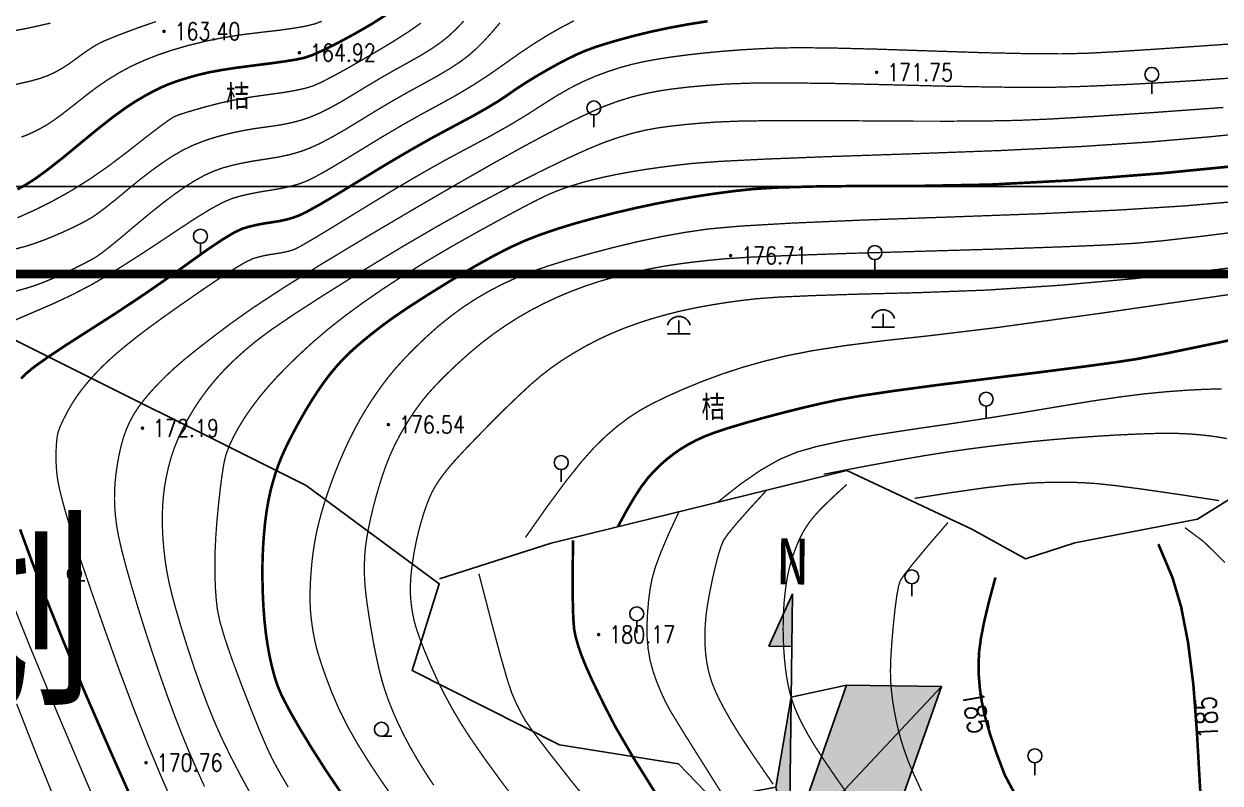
# Model space of a CAD drawing. Extents: x -809667 to 586099, y 3084146 to 3634412.
# Drawn here: x 382044.3 to 382112.6, y 3085834.5 to 3085877.9 of the extents above; entities that cross this region are included whole.
import ezdxf
from ezdxf.enums import TextEntityAlignment as Align

# ---------------------------------------------------------------- set-up
doc = ezdxf.new("R2010")
doc.units = 0
doc.header["$LTSCALE"] = 0.5
doc.layers.get('0').update_dxf_attribs({"linetype": 'CONTINUOUS'})
for name, color, linetype in [('dxt', 252, 'CONTINUOUS'), ('GCD', 252, 'CONTINUOUS'), ('PUB_TITLE', 4, 'CONTINUOUS'), ('TX-图框', 7, 'CONTINUOUS'), ('wz', 6, 'CONTINUOUS')]:
    doc.layers.add(name, color=color, linetype=linetype)
doc.styles.add('DIMST', font='', dxfattribs={"width": 0.8})
doc.styles.add('HZ', font='', dxfattribs={"width": 0.8})
doc.styles.add('ROAD', font='simhei.ttf')
doc.styles.get("Standard").update_dxf_attribs({"font": 'rs.shx', "bigfont": 'hztxt.shx'})
doc.styles.get('DIMST').set_extended_font_data('SimSun')
doc.styles.get('HZ').set_extended_font_data('NSimSun')
doc.linetypes.add('10421', pattern='A,2,[150,AAA.SHX,S=1,R=0,X=0,Y=1],1e-11', length=2)
doc.linetypes.add('1161', pattern='A,0,[149,AAA.SHX,S=0.15,R=0,X=0,Y=0],-1.6', length=1.6)

# ---------------------------------------------------------------- blocks, each defined once
blk = doc.blocks.new('gc110')
for p, q in [((0, 0), (0, 1.51)), ((-1.3, 0), (1.3, 0))]:
    blk.add_line(p, q)
blk.add_arc((0, 0.65), 1.34, 14.8628, 165.1372)
blk = doc.blocks.new('gc208')
blk.add_line((0, -0.8), (1.2, -0.8))
blk.add_circle((0, 0), 0.8)
blk = doc.blocks.new('gc125')
at = {"color": 0}
blk.add_line((0, 0.8), (0, 2.2), dxfattribs=at)
blk.add_circle((0, 0), 0.8, dxfattribs=at)
blk = doc.blocks.new('GC200')
at = {"color": 0, "linetype": 'Continuous', "const_width": 0.2, "flags": 128}
blk.add_lwpolyline([(-0.1, 0, 1), (0.1, 0, 1)], format="xyb", close=True, dxfattribs=at)
blk = doc.blocks.new('my')
at = {"layer": 'TX-图框'}
blk.add_hatch(color=256, dxfattribs=at).paths.add_polyline_path([(-3269.4, 629.4), (-3269.4, 540.2), (-3308.6, 540.2)])
at = {"layer": 'TX-图框', "linetype": 'Continuous'}
h = blk.add_hatch(color=256, dxfattribs=at)
h.paths.add_polyline_path([(-3269.4, 195.6), (-3269.2, 195.6), (-3075.6, 292.4), (-3013.7, 475.3), (-3175.2, 475.3)])
h.paths.add_polyline_path([(-3269.2, 195.6), (-3269.1, 195.3), (-3083.7, 101.4), (-3021.8, 192.9), (-3023.3, 195.6)])
h.paths.add_polyline_path([(-3268.9, 195), (-3269.4, 195), (-3269.4, 30.1), (-3266.7, 26.1), (-3204.8, 69.2)])
h.paths.add_polyline_path([(-3270.2, 195), (-3270.3, 195), (-3382.4, 125.5), (-3317.9, 101.4)])
h.paths.add_polyline_path([(-3269.8, 195.6), (-3336.7, 235.9), (-3408.4, 195.6)])
h.paths.add_polyline_path([(-3269.4, 453.8), (-3293.6, 300.5), (-3269.4, 208.9)])
at = {"layer": 'TX-图框'}
for p, q in [((-3269.4, 629.4), (-3308.6, 540.2)), ((-3308.6, 540.2), (-3269.4, 540.2))]:
    blk.add_line(p, q, dxfattribs=at)
at = {"layer": 'TX-图框', "ltscale": 1.5}
for points in [[(-3269.4, 629.4), (-3269.4, -129.9)], [(-3409.4, 198.3), (-3336.7, 235.9), (-3347.5, 289.7), (-3293.6, 300.5), (-3269.4, 453.8), (-3175.2, 475.3), (-3013.7, 475.3), (-3075.6, 292.4), (-3021.8, 192.9), (-3083.7, 101.4), (-3070.2, 4.6), (-3204.8, 69.2), (-3266.7, 26.1), (-3317.9, 101.4), (-3382.4, 125.5), (-3409.4, 198.3)], [(-3269.4, 195.5), (-3013.7, 475.3)], [(-3269.4, 195.5), (-3175.2, 475.3)], [(-3267.1, 200.1), (-3293.6, 300.5)], [(-3269.4, 195.5), (-3075.6, 292.4)], [(-3269.4, 195.6), (-3336.7, 235.9)], [(-3476.6, 195.6), (-2933.2, 195.6)], [(-3269.4, 195.6), (-3382.4, 125.5)], [(-3269.4, 195.6), (-3317.9, 101.4)], [(-3269.4, 195.5), (-3083.7, 101.4)], [(-3269.4, 195.5), (-3070.2, 4.6)], [(-3269.2, 195.6), (-3204.8, 69.2)]]:
    blk.add_lwpolyline(points, dxfattribs=at)
for points in [[(-3268.9, 195), (-3336.7, 235.9), (-3408.4, 195.6)], [(-3317.9, 101.4), (-3382.4, 125.5), (-3270.2, 195.1)]]:
    blk.add_lwpolyline(points, close=True, dxfattribs=at)
at = {"layer": 'TX-图框', "style": 'ROAD'}
blk.add_text('N', height=78.1, dxfattribs=at).set_placement((-3296.1, 645.6))

msp = doc.modelspace()

# ---------------------------------------------------------------- linework, layer by layer
at = {"layer": 'dxt', "color": 252, "linetype": 'Continuous', "flags": 128}
for points, const_width, elevation in [([(382064.96, 3085878.353), (382064.131, 3085877.827), (382063.144, 3085877.26), (382062.166, 3085876.734), (382061.365, 3085876.333), (382060.738, 3085876.058), (382060.288, 3085875.909), (382059.838, 3085875.817), (382059.213, 3085875.715), (382058.413, 3085875.602), (382057.438, 3085875.479), (382056.443, 3085875.35), (382055.585, 3085875.218), (382054.863, 3085875.084), (382054.277, 3085874.948), (382053.78, 3085874.81), (382053.322, 3085874.671), (382052.903, 3085874.531), (382052.525, 3085874.391), (382052.143, 3085874.227), (382051.715, 3085874.016), (382051.241, 3085873.76), (382050.72, 3085873.457), (382050.109, 3085873.059), (382049.364, 3085872.515), (382048.486, 3085871.827), (382047.474, 3085870.993), (382046.472, 3085870.166), (382045.621, 3085869.499), (382044.922, 3085868.991), (382044.376, 3085868.643), (382043.929, 3085868.399)], 0.15, 165), ([(382069.42, 3085878.007), (382068.986, 3085877.553), (382068.586, 3085877.176), (382068.156, 3085876.828), (382067.631, 3085876.461), (382067.01, 3085876.075), (382066.294, 3085875.67), (382065.527, 3085875.246), (382064.754, 3085874.804), (382063.975, 3085874.344), (382063.191, 3085873.866), (382062.44, 3085873.415), (382061.761, 3085873.04), (382061.154, 3085872.74), (382060.619, 3085872.514), (382060.091, 3085872.338), (382059.507, 3085872.188), (382058.865, 3085872.064), (382058.166, 3085871.965), (382057.443, 3085871.866), (382056.729, 3085871.739), (382056.023, 3085871.586), (382055.327, 3085871.405), (382054.652, 3085871.192), (382054.008, 3085870.939), (382053.396, 3085870.647), (382052.816, 3085870.315), (382052.231, 3085869.931), (382051.603, 3085869.481), (382050.934, 3085868.965), (382050.223, 3085868.383), (382049.547, 3085867.823), (382048.982, 3085867.372), (382048.528, 3085867.03), (382048.186, 3085866.798), (382047.863, 3085866.61), (382047.468, 3085866.401), (382046.999, 3085866.173), (382046.457, 3085865.924), (382045.892, 3085865.68), (382045.352, 3085865.466), (382044.838, 3085865.283), (382044.35, 3085865.13), (382043.792, 3085864.984)], 0.075, 167), ([(382066.984, 3085877.903), (382066.269, 3085877.404), (382065.319, 3085876.8), (382064.134, 3085876.092), (382062.948, 3085875.41), (382061.999, 3085874.885), (382061.286, 3085874.518), (382060.809, 3085874.307), (382060.378, 3085874.177), (382059.802, 3085874.05), (382059.082, 3085873.928), (382058.216, 3085873.809), (382057.299, 3085873.68), (382056.421, 3085873.526), (382055.585, 3085873.349), (382054.788, 3085873.147), (382054.087, 3085872.949), (382053.536, 3085872.785), (382053.136, 3085872.653), (382052.886, 3085872.553), (382052.591, 3085872.368), (382052.054, 3085871.978), (382051.276, 3085871.383), (382050.257, 3085870.583), (382049.126, 3085869.724), (382048.014, 3085868.954), (382046.921, 3085868.273), (382045.846, 3085867.68), (382044.834, 3085867.178), (382043.926, 3085866.773)], 0.075, 166)]:
    msp.add_lwpolyline(points, dxfattribs=dict(at, const_width=const_width, elevation=elevation))
at = {"layer": 'dxt', "color": 252, "linetype": 'Continuous'}
for points, const_width in [([(382045.811, 3085877.899), (382044.493, 3085877.605), (382042.908, 3085877.307), (382041.201, 3085876.938), (382039.516, 3085876.43), (382037.853, 3085875.785), (382036.212, 3085875.001), (382034.652, 3085874.173), (382033.228, 3085873.393), (382031.943, 3085872.662), (382030.794, 3085871.981), (382029.756, 3085871.336), (382028.799, 3085870.718), (382027.924, 3085870.125), (382027.131, 3085869.559), (382026.455, 3085869.055), (382025.932, 3085868.653), (382025.562, 3085868.351), (382025.345, 3085868.151), (382025.19, 3085867.96), (382025.005, 3085867.687), (382024.792, 3085867.333), (382024.55, 3085866.897)], 0.075), ([(382071.496, 3085877.914), (382071.016, 3085877.349), (382070.559, 3085876.851), (382070.123, 3085876.419), (382069.709, 3085876.053), (382069.246, 3085875.702), (382068.662, 3085875.317), (382067.957, 3085874.896), (382067.131, 3085874.44), (382066.241, 3085873.954), (382065.345, 3085873.444), (382064.442, 3085872.91), (382063.532, 3085872.351), (382062.669, 3085871.825), (382061.906, 3085871.386), (382061.242, 3085871.036), (382060.678, 3085870.774), (382060.134, 3085870.57), (382059.529, 3085870.394), (382058.864, 3085870.247), (382058.138, 3085870.129), (382057.415, 3085870.018), (382056.758, 3085869.896), (382056.166, 3085869.763), (382055.64, 3085869.618), (382055.136, 3085869.437), (382054.612, 3085869.198), (382054.067, 3085868.899), (382053.502, 3085868.542), (382052.891, 3085868.112), (382052.207, 3085867.596), (382051.452, 3085866.993), (382050.626, 3085866.303), (382049.843, 3085865.644), (382049.222, 3085865.134), (382048.76, 3085864.772), (382048.459, 3085864.558), (382048.195, 3085864.402), (382047.842, 3085864.212), (382047.401, 3085863.987), (382046.873, 3085863.729), (382046.32, 3085863.47), (382045.806, 3085863.244), (382045.331, 3085863.051), (382044.896, 3085862.891), (382044.373, 3085862.727), (382043.638, 3085862.524)], 0.075), ([(382075.721, 3085878.033), (382075.012, 3085877.66), (382074.26, 3085877.233), (382073.468, 3085876.743), (382072.637, 3085876.189), (382071.767, 3085875.572), (382070.861, 3085874.938), (382069.927, 3085874.333), (382068.962, 3085873.757), (382067.968, 3085873.209), (382066.937, 3085872.651), (382065.861, 3085872.042), (382064.74, 3085871.381), (382063.574, 3085870.669), (382062.487, 3085870.003), (382061.601, 3085869.48), (382060.919, 3085869.101), (382060.438, 3085868.866), (382060.024, 3085868.71), (382059.542, 3085868.572), (382058.991, 3085868.45), (382058.372, 3085868.345), (382057.747, 3085868.244), (382057.179, 3085868.133), (382056.667, 3085868.013), (382056.213, 3085867.883), (382055.697, 3085867.668), (382054.998, 3085867.292), (382054.118, 3085866.755), (382053.056, 3085866.058), (382051.939, 3085865.311), (382050.894, 3085864.627), (382049.92, 3085864.006), (382049.019, 3085863.446), (382048.112, 3085862.922), (382047.123, 3085862.406), (382046.051, 3085861.898), (382044.897, 3085861.398), (382043.792, 3085860.926)], 0.075), ([(382051.833, 3085877.986), (382050.911, 3085877.667), (382050.057, 3085877.352), (382049.372, 3085877.086), (382048.857, 3085876.868), (382048.511, 3085876.699), (382048.235, 3085876.535), (382047.929, 3085876.336), (382047.593, 3085876.099), (382047.227, 3085875.827), (382046.845, 3085875.551), (382046.461, 3085875.307), (382046.074, 3085875.092), (382045.685, 3085874.909), (382045.215, 3085874.739), (382044.585, 3085874.565), (382043.795, 3085874.388)], 0.075), ([(382083.361, 3085878.008), (382082.226, 3085877.827), (382081.144, 3085877.627), (382080.113, 3085877.407), (382079.134, 3085877.168), (382078.245, 3085876.927), (382077.482, 3085876.703), (382076.847, 3085876.495), (382076.338, 3085876.305), (382075.867, 3085876.098), (382075.345, 3085875.845), (382074.771, 3085875.544), (382074.146, 3085875.195), (382073.52, 3085874.829), (382072.947, 3085874.476), (382072.425, 3085874.135), (382071.955, 3085873.807), (382071.426, 3085873.451), (382070.724, 3085873.028), (382069.851, 3085872.537), (382068.806, 3085871.979), (382067.633, 3085871.348), (382066.375, 3085870.637), (382065.032, 3085869.847), (382063.605, 3085868.978), (382062.277, 3085868.166), (382061.234, 3085867.548), (382060.473, 3085867.124), (382059.997, 3085866.894), (382059.647, 3085866.77), (382059.267, 3085866.664), (382058.856, 3085866.576), (382058.415, 3085866.506), (382057.972, 3085866.439), (382057.554, 3085866.358), (382057.162, 3085866.263), (382056.795, 3085866.156), (382056.331, 3085865.943), (382055.646, 3085865.532), (382054.741, 3085864.924), (382053.614, 3085864.117), (382052.341, 3085863.205), (382050.994, 3085862.277), (382049.575, 3085861.335), (382048.083, 3085860.378), (382046.707, 3085859.498), (382045.639, 3085858.787), (382044.877, 3085858.245), (382044.423, 3085857.871), (382044.135, 3085857.577)], 0.15), ([(382061.315, 3085878.001), (382060.87, 3085877.842), (382060.376, 3085877.724), (382059.705, 3085877.607), (382058.857, 3085877.489), (382057.831, 3085877.372), (382056.737, 3085877.238), (382055.686, 3085877.069), (382054.677, 3085876.867), (382053.71, 3085876.63), (382052.796, 3085876.366), (382051.945, 3085876.079), (382051.159, 3085875.769), (382050.436, 3085875.438), (382049.743, 3085875.067), (382049.047, 3085874.639), (382048.346, 3085874.154), (382047.642, 3085873.611), (382046.988, 3085873.089), (382046.438, 3085872.666), (382045.993, 3085872.341), (382045.652, 3085872.114), (382045.361, 3085871.943), (382045.065, 3085871.784), (382044.766, 3085871.638), (382044.463, 3085871.504), (382044.155, 3085871.383)], 0.075), ([(382116.73, 3085876.96), (382112.516, 3085876.657), (382109.163, 3085876.425), (382106.669, 3085876.265), (382105.035, 3085876.176), (382103.572, 3085876.144), (382101.591, 3085876.156), (382099.092, 3085876.211), (382096.074, 3085876.31), (382093.075, 3085876.411), (382090.631, 3085876.473), (382088.741, 3085876.496), (382087.406, 3085876.48), (382086.351, 3085876.436), (382085.303, 3085876.374), (382084.261, 3085876.294), (382083.225, 3085876.197), (382082.234, 3085876.086), (382081.328, 3085875.968), (382080.506, 3085875.841), (382079.767, 3085875.707), (382079.069, 3085875.551), (382078.367, 3085875.359), (382077.661, 3085875.13), (382076.95, 3085874.865), (382076.221, 3085874.548), (382075.459, 3085874.16), (382074.665, 3085873.702), (382073.837, 3085873.175), (382072.942, 3085872.601), (382071.945, 3085872.006), (382070.845, 3085871.388), (382069.643, 3085870.749), (382068.329, 3085870.045), (382066.893, 3085869.234), (382065.334, 3085868.316), (382063.654, 3085867.291), (382062.105, 3085866.338), (382060.944, 3085865.634), (382060.168, 3085865.181), (382059.78, 3085864.977), (382059.564, 3085864.902), (382059.306, 3085864.833), (382059.006, 3085864.772), (382058.665, 3085864.718), (382058.313, 3085864.662), (382057.983, 3085864.597), (382057.674, 3085864.522), (382057.385, 3085864.437), (382056.988, 3085864.253), (382056.352, 3085863.879), (382055.477, 3085863.315), (382054.363, 3085862.561), (382053.207, 3085861.759), (382052.21, 3085861.051), (382051.369, 3085860.437), (382050.686, 3085859.916), (382050.115, 3085859.459), (382049.61, 3085859.035), (382049.171, 3085858.646), (382048.798, 3085858.29), (382048.47, 3085857.954), (382048.164, 3085857.624), (382047.881, 3085857.298), (382047.621, 3085856.978), (382047.378, 3085856.652), (382047.147, 3085856.31), (382046.929, 3085855.953), (382046.723, 3085855.579), (382046.543, 3085855.223), (382046.401, 3085854.918), (382046.299, 3085854.665), (382046.235, 3085854.462), (382046.195, 3085854.256), (382046.163, 3085853.991), (382046.141, 3085853.668), (382046.128, 3085853.286), (382046.129, 3085852.881), (382046.147, 3085852.486), (382046.182, 3085852.103), (382046.235, 3085851.732), (382046.319, 3085851.31), (382046.448, 3085850.777), (382046.621, 3085850.133), (382046.839, 3085849.377), (382047.153, 3085848.374), (382047.613, 3085846.987), (382048.22, 3085845.216), (382048.973, 3085843.061), (382049.786, 3085840.797), (382050.572, 3085838.699), (382051.332, 3085836.768), (382052.064, 3085835.002), (382052.753, 3085833.415)], 0.075), ([(382113.237, 3085874.757), (382111.288, 3085874.62), (382109.395, 3085874.503), (382107.609, 3085874.406), (382105.983, 3085874.329), (382104.515, 3085874.272), (382103.208, 3085874.236), (382101.699, 3085874.225), (382099.628, 3085874.245), (382096.994, 3085874.295), (382093.799, 3085874.376), (382090.606, 3085874.45), (382087.983, 3085874.482), (382085.927, 3085874.472), (382084.441, 3085874.42), (382083.292, 3085874.338), (382082.251, 3085874.243), (382081.317, 3085874.132), (382080.49, 3085874.007), (382079.721, 3085873.853), (382078.959, 3085873.659), (382078.206, 3085873.424), (382077.46, 3085873.148), (382076.611, 3085872.779), (382075.549, 3085872.267), (382074.273, 3085871.611), (382072.784, 3085870.811), (382071.035, 3085869.839), (382068.979, 3085868.666), (382066.617, 3085867.293), (382063.948, 3085865.718), (382061.337, 3085864.147), (382059.148, 3085862.782), (382057.382, 3085861.624), (382056.038, 3085860.672), (382054.992, 3085859.88), (382054.119, 3085859.2), (382053.42, 3085858.632), (382052.895, 3085858.177), (382052.47, 3085857.78), (382052.072, 3085857.387), (382051.702, 3085856.998), (382051.36, 3085856.613), (382051.049, 3085856.23), (382050.772, 3085855.846), (382050.531, 3085855.462), (382050.324, 3085855.077), (382050.145, 3085854.67), (382049.985, 3085854.22), (382049.846, 3085853.726), (382049.726, 3085853.189), (382049.628, 3085852.642), (382049.553, 3085852.115), (382049.502, 3085851.611), (382049.474, 3085851.128), (382049.47, 3085850.649), (382049.49, 3085850.157), (382049.533, 3085849.651), (382049.599, 3085849.131), (382049.711, 3085848.523), (382049.889, 3085847.749), (382050.135, 3085846.811), (382050.447, 3085845.708), (382050.806, 3085844.508), (382051.191, 3085843.276), (382051.602, 3085842.014), (382052.038, 3085840.721), (382052.484, 3085839.453), (382052.922, 3085838.268), (382053.353, 3085837.165), (382053.775, 3085836.144), (382054.194, 3085835.185), (382054.611, 3085834.266)], 0.075), ([(382044.077, 3085848.96), (382044.742, 3085847.146), (382045.572, 3085844.98), (382046.582, 3085842.485), (382047.77, 3085839.661), (382049.138, 3085836.508), (382050.488, 3085833.459)], 0.15), ([(382043.133, 3085846.021), (382044.607, 3085842.337), (382046.208, 3085838.459), (382047.936, 3085834.386), (382049.548, 3085830.655), (382050.8, 3085827.8), (382051.693, 3085825.823), (382052.226, 3085824.723), (382052.574, 3085824.094), (382052.912, 3085823.531), (382053.238, 3085823.034), (382053.553, 3085822.602), (382053.877, 3085822.21), (382054.227, 3085821.832), (382054.603, 3085821.466), (382055.007, 3085821.114), (382055.711, 3085820.62), (382056.992, 3085819.83), (382058.847, 3085818.744), (382061.279, 3085817.362)], 0.075), ([(382043.879, 3085838.989), (382044.912, 3085836.339), (382045.993, 3085833.671), (382047.121, 3085830.985), (382048.18, 3085828.519), (382049.055, 3085826.513), (382049.745, 3085824.967), (382050.25, 3085823.88), (382050.642, 3085823.086), (382050.991, 3085822.416), (382051.297, 3085821.87), (382051.56, 3085821.448), (382051.816, 3085821.095), (382052.101, 3085820.755), (382052.414, 3085820.427), (382052.755, 3085820.111), (382053.373, 3085819.668), (382054.514, 3085818.956), (382056.178, 3085817.977), (382058.365, 3085816.728)], 0.075)]:
    msp.add_lwpolyline(points, dxfattribs=dict(at, const_width=const_width))
at = {"layer": 'dxt', "color": 252, "linetype": 'Continuous', "flags": 128}
for points, const_width in [([(382112.836, 3085873.078), (382108.792, 3085872.786), (382105.487, 3085872.565), (382102.921, 3085872.417), (382101.095, 3085872.34), (382099.435, 3085872.309), (382097.37, 3085872.294), (382094.899, 3085872.296), (382092.022, 3085872.315), (382089.203, 3085872.331), (382086.906, 3085872.325), (382085.131, 3085872.296), (382083.878, 3085872.245), (382082.922, 3085872.178), (382082.038, 3085872.098), (382081.226, 3085872.007), (382080.486, 3085871.905), (382079.767, 3085871.772), (382079.019, 3085871.589), (382078.242, 3085871.356), (382077.436, 3085871.073), (382076.478, 3085870.68), (382075.247, 3085870.118), (382073.741, 3085869.386), (382071.962, 3085868.485), (382069.997, 3085867.444), (382067.937, 3085866.295), (382065.781, 3085865.036), (382063.529, 3085863.668), (382061.432, 3085862.355), (382059.739, 3085861.261), (382058.45, 3085860.385), (382057.566, 3085859.727), (382056.912, 3085859.182), (382056.316, 3085858.643), (382055.777, 3085858.111), (382055.295, 3085857.584), (382054.856, 3085857.052), (382054.445, 3085856.502), (382054.063, 3085855.935), (382053.71, 3085855.35), (382053.392, 3085854.762), (382053.119, 3085854.186), (382052.89, 3085853.62), (382052.704, 3085853.066), (382052.554, 3085852.516), (382052.431, 3085851.966), (382052.334, 3085851.415), (382052.265, 3085850.864), (382052.221, 3085850.297), (382052.202, 3085849.703), (382052.209, 3085849.08), (382052.24, 3085848.429), (382052.296, 3085847.769), (382052.375, 3085847.121), (382052.476, 3085846.484), (382052.601, 3085845.859), (382052.768, 3085845.168), (382052.996, 3085844.333), (382053.284, 3085843.355), (382053.634, 3085842.235), (382054.014, 3085841.079), (382054.392, 3085839.996), (382054.77, 3085838.987), (382055.146, 3085838.05), (382055.565, 3085837.101), (382056.071, 3085836.053), (382056.665, 3085834.905), (382057.346, 3085833.658)], 0.075), ([(382115.152, 3085871.719), (382112.1, 3085871.405), (382108.634, 3085871.105), (382104.646, 3085870.842), (382100.134, 3085870.618), (382095.1, 3085870.431), (382090.34, 3085870.271), (382086.648, 3085870.126), (382084.025, 3085869.994), (382082.47, 3085869.877), (382081.48, 3085869.763), (382080.551, 3085869.643), (382079.683, 3085869.516), (382078.875, 3085869.382), (382078.126, 3085869.242), (382077.433, 3085869.097), (382076.796, 3085868.947), (382076.216, 3085868.791), (382075.679, 3085868.629), (382075.175, 3085868.46), (382074.702, 3085868.284), (382074.261, 3085868.1), (382073.693, 3085867.828), (382072.836, 3085867.385), (382071.693, 3085866.772), (382070.262, 3085865.989), (382068.736, 3085865.13), (382067.31, 3085864.29), (382065.983, 3085863.469), (382064.755, 3085862.667), (382063.625, 3085861.885), (382062.591, 3085861.125), (382061.655, 3085860.386), (382060.816, 3085859.668), (382060.062, 3085858.977), (382059.379, 3085858.316), (382058.767, 3085857.686), (382058.228, 3085857.087), (382057.746, 3085856.507), (382057.31, 3085855.933), (382056.919, 3085855.366), (382056.574, 3085854.805), (382056.281, 3085854.27), (382056.048, 3085853.78), (382055.876, 3085853.336), (382055.765, 3085852.937), (382055.681, 3085852.49), (382055.594, 3085851.901), (382055.502, 3085851.172), (382055.406, 3085850.301), (382055.32, 3085849.386), (382055.258, 3085848.523), (382055.22, 3085847.713), (382055.205, 3085846.956), (382055.212, 3085846.246), (382055.238, 3085845.581), (382055.284, 3085844.959), (382055.349, 3085844.381), (382055.492, 3085843.694), (382055.771, 3085842.744), (382056.184, 3085841.532), (382056.734, 3085840.058), (382057.305, 3085838.593), (382057.783, 3085837.408), (382058.17, 3085836.505), (382058.464, 3085835.882), (382058.733, 3085835.377), (382059.044, 3085834.827), (382059.397, 3085834.231)], 0.075), ([(382115.277, 3085869.905), (382109.397, 3085869.324), (382104.134, 3085868.911), (382099.486, 3085868.668), (382095.455, 3085868.594), (382092.068, 3085868.59), (382089.355, 3085868.559), (382087.316, 3085868.5), (382085.95, 3085868.414), (382084.908, 3085868.302), (382083.839, 3085868.163), (382082.743, 3085867.998), (382081.62, 3085867.808), (382080.474, 3085867.59), (382079.31, 3085867.344), (382078.127, 3085867.068), (382076.926, 3085866.764), (382075.767, 3085866.443), (382074.713, 3085866.119), (382073.763, 3085865.792), (382072.917, 3085865.461), (382072.055, 3085865.068), (382071.056, 3085864.553), (382069.921, 3085863.916), (382068.649, 3085863.158), (382067.402, 3085862.385), (382066.342, 3085861.704), (382065.47, 3085861.115), (382064.784, 3085860.617), (382064.22, 3085860.178), (382063.714, 3085859.767), (382063.264, 3085859.382), (382062.87, 3085859.024), (382062.508, 3085858.664), (382062.152, 3085858.272), (382061.8, 3085857.848), (382061.455, 3085857.393), (382061.109, 3085856.9), (382060.761, 3085856.363), (382060.408, 3085855.784), (382060.051, 3085855.161), (382059.716, 3085854.543), (382059.426, 3085853.98), (382059.181, 3085853.471), (382058.982, 3085853.017), (382058.812, 3085852.579), (382058.655, 3085852.119), (382058.511, 3085851.638), (382058.38, 3085851.136), (382058.263, 3085850.594), (382058.162, 3085849.996), (382058.076, 3085849.342), (382058.007, 3085848.631), (382057.956, 3085847.876), (382057.928, 3085847.091), (382057.922, 3085846.275), (382057.939, 3085845.429), (382057.977, 3085844.592), (382058.036, 3085843.801), (382058.115, 3085843.058), (382058.216, 3085842.362), (382058.334, 3085841.713), (382058.467, 3085841.109), (382058.616, 3085840.552), (382058.78, 3085840.041), (382059.03, 3085839.453), (382059.437, 3085838.664), (382060.001, 3085837.674), (382060.721, 3085836.483), (382061.554, 3085835.176), (382062.456, 3085833.84)], 0.15), ([(382113.523, 3085867.7), (382110.58, 3085867.448), (382106.874, 3085867.216), (382102.406, 3085867.005), (382097.176, 3085866.815), (382092.107, 3085866.637), (382088.122, 3085866.464), (382085.221, 3085866.296), (382083.405, 3085866.132), (382082.107, 3085865.944), (382080.761, 3085865.703), (382079.366, 3085865.408), (382077.923, 3085865.06), (382076.535, 3085864.694), (382075.306, 3085864.345), (382074.236, 3085864.013), (382073.324, 3085863.697), (382072.503, 3085863.371), (382071.702, 3085863.007), (382070.921, 3085862.605), (382070.162, 3085862.165), (382069.42, 3085861.682), (382068.692, 3085861.152), (382067.978, 3085860.574), (382067.278, 3085859.948), (382066.624, 3085859.321), (382066.051, 3085858.736), (382065.558, 3085858.195), (382065.145, 3085857.697), (382064.779, 3085857.215), (382064.428, 3085856.724), (382064.093, 3085856.223), (382063.772, 3085855.713), (382063.464, 3085855.187), (382063.167, 3085854.638), (382062.88, 3085854.066), (382062.605, 3085853.472), (382062.343, 3085852.864), (382062.095, 3085852.254), (382061.864, 3085851.641), (382061.647, 3085851.026), (382061.45, 3085850.42), (382061.278, 3085849.839), (382061.131, 3085849.283), (382061.009, 3085848.751), (382060.907, 3085848.216), (382060.82, 3085847.652), (382060.75, 3085847.059), (382060.696, 3085846.436), (382060.66, 3085845.824), (382060.644, 3085845.262), (382060.648, 3085844.75), (382060.671, 3085844.289), (382060.714, 3085843.848), (382060.774, 3085843.397), (382060.851, 3085842.936), (382060.946, 3085842.465), (382061.083, 3085841.932), (382061.285, 3085841.285), (382061.552, 3085840.524), (382061.884, 3085839.649), (382062.292, 3085838.697), (382062.789, 3085837.704), (382063.374, 3085836.67), (382064.048, 3085835.595), (382064.771, 3085834.51), (382065.507, 3085833.448)], 0.075), ([(382113.903, 3085866.004), (382111.364, 3085865.686), (382109.339, 3085865.456), (382107.826, 3085865.316), (382106.133, 3085865.217), (382103.565, 3085865.108), (382100.122, 3085864.99), (382095.805, 3085864.863), (382091.525, 3085864.738), (382088.196, 3085864.624), (382085.818, 3085864.522), (382084.39, 3085864.431), (382083.466, 3085864.343), (382082.6, 3085864.247), (382081.792, 3085864.143), (382081.042, 3085864.031), (382080.308, 3085863.903), (382079.548, 3085863.748), (382078.764, 3085863.567), (382077.953, 3085863.359), (382077.136, 3085863.122), (382076.331, 3085862.854), (382075.536, 3085862.554), (382074.753, 3085862.223), (382073.987, 3085861.863), (382073.242, 3085861.475), (382072.519, 3085861.058), (382071.819, 3085860.614), (382071.128, 3085860.133), (382070.435, 3085859.603), (382069.741, 3085859.025), (382069.045, 3085858.399), (382068.394, 3085857.776), (382067.833, 3085857.205), (382067.363, 3085856.686), (382066.984, 3085856.219), (382066.656, 3085855.767), (382066.34, 3085855.295), (382066.036, 3085854.8), (382065.743, 3085854.284), (382065.468, 3085853.747), (382065.215, 3085853.19), (382064.984, 3085852.612), (382064.774, 3085852.013), (382064.584, 3085851.404), (382064.408, 3085850.795), (382064.248, 3085850.186), (382064.102, 3085849.576), (382063.978, 3085848.987), (382063.882, 3085848.443), (382063.813, 3085847.942), (382063.772, 3085847.485), (382063.753, 3085847.052), (382063.749, 3085846.622), (382063.759, 3085846.195), (382063.785, 3085845.771), (382063.832, 3085845.296), (382063.906, 3085844.714), (382064.008, 3085844.027), (382064.137, 3085843.233), (382064.282, 3085842.42), (382064.43, 3085841.674), (382064.582, 3085840.995), (382064.737, 3085840.383), (382064.913, 3085839.792), (382065.128, 3085839.178), (382065.381, 3085838.541), (382065.673, 3085837.879), (382066.004, 3085837.197), (382066.376, 3085836.498), (382066.79, 3085835.78), (382067.244, 3085835.044), (382067.71, 3085834.333)], 0.075), ([(382117.003, 3085864.39), (382112.501, 3085863.818), (382107.82, 3085863.3), (382103.406, 3085862.906), (382099.259, 3085862.636), (382095.38, 3085862.491), (382091.996, 3085862.407), (382089.335, 3085862.322), (382087.397, 3085862.235), (382086.183, 3085862.147), (382085.33, 3085862.049), (382084.477, 3085861.933), (382083.623, 3085861.797), (382082.769, 3085861.643), (382081.919, 3085861.465), (382081.077, 3085861.258), (382080.243, 3085861.022), (382079.416, 3085860.758), (382078.607, 3085860.464), (382077.825, 3085860.14), (382077.069, 3085859.787), (382076.34, 3085859.404), (382075.65, 3085859.004), (382075.011, 3085858.6), (382074.424, 3085858.192), (382073.889, 3085857.78), (382073.323, 3085857.298), (382072.648, 3085856.678), (382071.861, 3085855.921), (382070.964, 3085855.027), (382070.095, 3085854.14), (382069.391, 3085853.403), (382068.853, 3085852.817), (382068.481, 3085852.382), (382068.21, 3085852.03), (382067.973, 3085851.694), (382067.772, 3085851.373), (382067.607, 3085851.069), (382067.457, 3085850.742), (382067.306, 3085850.354), (382067.152, 3085849.905), (382066.997, 3085849.396), (382066.849, 3085848.851), (382066.719, 3085848.297), (382066.607, 3085847.733), (382066.513, 3085847.159), (382066.441, 3085846.606), (382066.395, 3085846.104), (382066.375, 3085845.651), (382066.38, 3085845.248), (382066.408, 3085844.87), (382066.453, 3085844.491), (382066.515, 3085844.11), (382066.596, 3085843.727), (382066.721, 3085843.283), (382066.916, 3085842.719), (382067.182, 3085842.034), (382067.519, 3085841.229), (382067.907, 3085840.372), (382068.323, 3085839.531), (382068.77, 3085838.707), (382069.246, 3085837.9), (382069.826, 3085837.003), (382070.586, 3085835.907), (382071.525, 3085834.614), (382072.644, 3085833.124)], 0.075), ([(382114.445, 3085862.57), (382105.971, 3085861.334), (382099.802, 3085860.483), (382095.939, 3085860.018), (382093.405, 3085859.743), (382091.22, 3085859.464), (382089.386, 3085859.179), (382087.902, 3085858.89), (382086.615, 3085858.577), (382085.369, 3085858.225), (382084.167, 3085857.832), (382083.006, 3085857.399), (382081.931, 3085856.956), (382080.982, 3085856.531), (382080.159, 3085856.126), (382079.463, 3085855.74), (382078.828, 3085855.327), (382078.19, 3085854.843), (382077.547, 3085854.288), (382076.901, 3085853.662), (382076.168, 3085852.843), (382075.266, 3085851.71), (382074.195, 3085850.263), (382072.956, 3085848.501)], 0.075), ([(382117.266, 3085860.641), (382112.67, 3085859.661), (382109.533, 3085859.011), (382107.856, 3085858.691), (382106.614, 3085858.504), (382104.785, 3085858.255), (382102.368, 3085857.945), (382099.364, 3085857.571), (382096.358, 3085857.193), (382093.935, 3085856.866), (382092.095, 3085856.591), (382090.838, 3085856.368), (382089.846, 3085856.155), (382088.799, 3085855.911), (382087.699, 3085855.636), (382086.544, 3085855.331), (382085.45, 3085855.024), (382084.53, 3085854.748), (382083.784, 3085854.5), (382083.213, 3085854.283), (382082.739, 3085854.068), (382082.283, 3085853.828), (382081.846, 3085853.565), (382081.428, 3085853.277), (382081.029, 3085852.966), (382080.648, 3085852.63), (382080.286, 3085852.27), (382079.943, 3085851.886), (382079.586, 3085851.416), (382079.183, 3085850.798), (382078.734, 3085850.033), (382078.239, 3085849.121)], 0.15), ([(382083.942, 3085850.516), (382085.222, 3085851.533), (382086.403, 3085852.348), (382087.484, 3085852.963), (382088.467, 3085853.376), (382089.577, 3085853.692), (382091.04, 3085854.013), (382092.858, 3085854.34), (382095.029, 3085854.673), (382097.319, 3085855.007), (382099.493, 3085855.338), (382101.551, 3085855.667), (382103.493, 3085855.993), (382105.288, 3085856.288), (382106.905, 3085856.527), (382108.344, 3085856.708), (382109.606, 3085856.831), (382110.735, 3085856.912), (382111.779, 3085856.966), (382112.738, 3085856.993)], 0.075), ([(382090, 3085852.112), (382092.231, 3085852.542), (382094.167, 3085852.899), (382095.809, 3085853.183), (382097.157, 3085853.394), (382098.356, 3085853.563), (382099.551, 3085853.717), (382100.743, 3085853.856), (382101.932, 3085853.982), (382103.114, 3085854.093), (382104.286, 3085854.191), (382105.448, 3085854.274), (382106.6, 3085854.344), (382107.672, 3085854.398), (382108.593, 3085854.433), (382109.362, 3085854.451), (382109.98, 3085854.45), (382110.517, 3085854.434), (382111.043, 3085854.404), (382111.559, 3085854.361), (382112.064, 3085854.304), (382112.558, 3085854.234), (382113.041, 3085854.15)], 0.075), ([(382095.196, 3085850.732), (382097.367, 3085851.074), (382099.207, 3085851.335), (382100.713, 3085851.513), (382101.887, 3085851.61), (382102.875, 3085851.649), (382103.822, 3085851.657), (382104.729, 3085851.633), (382105.596, 3085851.576), (382106.668, 3085851.462), (382108.19, 3085851.261), (382110.164, 3085850.976), (382112.587, 3085850.605)], 0.075), ([(382086.765, 3085851.227), (382085.773, 3085850.148), (382085.027, 3085849.306), (382084.528, 3085848.699), (382084.274, 3085848.328), (382084.137, 3085848.003), (382083.987, 3085847.532), (382083.824, 3085846.916), (382083.648, 3085846.155), (382083.485, 3085845.366), (382083.361, 3085844.664), (382083.275, 3085844.051), (382083.229, 3085843.525), (382083.211, 3085843.054), (382083.21, 3085842.604), (382083.227, 3085842.175), (382083.261, 3085841.768), (382083.315, 3085841.374), (382083.39, 3085840.983), (382083.487, 3085840.598), (382083.606, 3085840.216), (382083.77, 3085839.796), (382084.004, 3085839.295), (382084.308, 3085838.711), (382084.681, 3085838.046), (382085.224, 3085837.169), (382086.034, 3085835.949), (382087.112, 3085834.386)], 0.075), ([(382091.308, 3085851.52), (382090.68, 3085850.943), (382090.16, 3085850.448), (382089.748, 3085850.034), (382089.445, 3085849.701), (382089.208, 3085849.403), (382088.995, 3085849.098), (382088.806, 3085848.783), (382088.642, 3085848.461), (382088.496, 3085848.131), (382088.362, 3085847.795), (382088.239, 3085847.454), (382088.128, 3085847.108), (382088.029, 3085846.738), (382087.94, 3085846.328), (382087.862, 3085845.877), (382087.795, 3085845.386), (382087.742, 3085844.866), (382087.705, 3085844.331), (382087.684, 3085843.781), (382087.68, 3085843.215), (382087.691, 3085842.648), (382087.717, 3085842.092), (382087.757, 3085841.548), (382087.812, 3085841.016), (382087.883, 3085840.505), (382087.972, 3085840.022), (382088.079, 3085839.569), (382088.204, 3085839.145), (382088.362, 3085838.716), (382088.568, 3085838.246), (382088.821, 3085837.737), (382089.121, 3085837.187), (382089.523, 3085836.523), (382090.081, 3085835.672), (382090.794, 3085834.631), (382091.663, 3085833.403)], 0.075), ([(382081.745, 3085850.009), (382081.15, 3085848.727), (382080.691, 3085847.649), (382080.367, 3085846.774), (382080.18, 3085846.103), (382080.072, 3085845.514), (382079.99, 3085844.884), (382079.933, 3085844.215), (382079.901, 3085843.505), (382079.907, 3085842.791), (382079.968, 3085842.11), (382080.081, 3085841.46), (382080.248, 3085840.843), (382080.455, 3085840.251), (382080.688, 3085839.678), (382080.947, 3085839.123), (382081.231, 3085838.587), (382082.041, 3085837.264), (382083.873, 3085834.35), (382086.729, 3085829.844), (382090.608, 3085823.747)], 0.075), ([(382097.102, 3085849.356), (382095.978, 3085848.049), (382095.148, 3085847.056), (382094.612, 3085846.378), (382094.37, 3085846.015), (382094.273, 3085845.701), (382094.175, 3085845.172), (382094.076, 3085844.427), (382093.974, 3085843.466), (382093.888, 3085842.468), (382093.834, 3085841.611), (382093.812, 3085840.895), (382093.822, 3085840.319), (382093.861, 3085839.8), (382093.925, 3085839.255), (382094.014, 3085838.683), (382094.128, 3085838.085), (382094.266, 3085837.477), (382094.43, 3085836.877), (382094.619, 3085836.284), (382094.832, 3085835.699), (382095.14, 3085834.972), (382095.611, 3085833.953)], 0.075), ([(382111.695, 3085848.273), (382110.643, 3085849.057)], 0.075), ([(382075.672, 3085848.339), (382075.653, 3085846.427), (382075.658, 3085844.94), (382075.687, 3085843.879), (382075.739, 3085843.244), (382075.829, 3085842.795), (382075.972, 3085842.291), (382076.167, 3085841.732), (382076.414, 3085841.12), (382076.724, 3085840.425), (382077.106, 3085839.622), (382077.56, 3085838.708), (382078.086, 3085837.686), (382079.088, 3085835.963), (382080.972, 3085832.948), (382083.736, 3085828.642), (382087.38, 3085823.044)], 0.15), ([(382112.922, 3085847.06), (382112.368, 3085847.622), (382111.695, 3085848.273)], 0.075), ([(382109.122, 3085848.114), (382109.93, 3085846.198)], 0.15), ([(382070.294, 3085846.428), (382070.982, 3085843.766), (382071.525, 3085841.739), (382071.924, 3085840.346), (382072.179, 3085839.587), (382072.365, 3085839.156), (382072.56, 3085838.746), (382072.763, 3085838.356), (382072.974, 3085837.988), (382073.406, 3085837.37), (382074.273, 3085836.234), (382075.574, 3085834.58), (382077.309, 3085832.407), (382079.222, 3085829.958), (382081.053, 3085827.476), (382082.805, 3085824.961), (382084.475, 3085822.412)], 0.075), ([(382100.344, 3085834.919), (382099.868, 3085836.179), (382099.49, 3085837.299), (382099.211, 3085838.278), (382099.03, 3085839.116), (382098.921, 3085839.871), (382098.861, 3085840.601), (382098.847, 3085841.305), (382098.882, 3085841.983), (382098.984, 3085842.747), (382099.172, 3085843.705), (382099.448, 3085844.858), (382099.811, 3085846.206)], 0.15), ([(382109.93, 3085846.198), (382110.423, 3085844.526), (382110.82, 3085842.484), (382111.123, 3085840.072), (382111.33, 3085837.288), (382111.486, 3085834.518), (382111.632, 3085832.145)], 0.15), ([(382102.694, 3085830.523), (382100.344, 3085834.919)], 0.15)]:
    msp.add_lwpolyline(points, dxfattribs=dict(at, const_width=const_width))
at = {"layer": 'dxt', "color": 252, "linetype": '1161', "flags": 128}
msp.add_lwpolyline([(382091.889, 3085824.972), (382081.696, 3085835.559), (382074.896, 3085836.638), (382066.474, 3085840.891), (382068.03, 3085845.852), (382060.431, 3085851.459), (382043.42, 3085859.967), (382025.248, 3085868.656)], dxfattribs=at)
at = {"layer": 'dxt', "color": 252, "linetype": '10421', "flags": 128}
msp.add_lwpolyline([(382068.051, 3085846.136), (382074.426, 3085848.173), (382091.314, 3085852.332), (382098.461, 3085848.98), (382101.528, 3085847.278), (382104.352, 3085848.198), (382111.35, 3085849.548), (382114.603, 3085851.571), (382122.4, 3085856.171), (382123.811, 3085858.256), (382131.18, 3085862.811)], dxfattribs=at)
at = {"layer": 'PUB_TITLE', "linetype": 'Continuous'}
msp.add_lwpolyline([(381727.482, 3085571.553), (382147.982, 3085571.553), (382147.982, 3085868.553), (381727.482, 3085868.553)], close=True, dxfattribs=at)
at = {"layer": 'PUB_TITLE', "linetype": 'Continuous', "const_width": 0.5}
msp.add_lwpolyline([(381739.982, 3085576.553), (382142.982, 3085576.553), (382142.982, 3085863.553), (381739.982, 3085863.553)], close=True, dxfattribs=at)

# ---------------------------------------------------------------- block references
at = {"layer": 'dxt', "color": 8, "linetype": 'Continuous', "xscale": 0.5, "yscale": 0.5, "rotation": 180}
for p in [(382108.746, 3085874.966, 0.713), (382076.864, 3085873.05, 0.714), (382054.38, 3085865.715, 0.715), (382092.923, 3085864.782, 0.713), (382099.284, 3085856.401, 0.713), (382075, 3085852.778, 0.714), (382095.036, 3085846.246, 0.713), (382079.311, 3085844.132, 0.714), (382102.067, 3085836.012, 0.713)]:
    msp.add_blockref('gc125', p, dxfattribs=at)
at = {"layer": 'dxt', "color": 252, "linetype": 'Continuous', "xscale": 0.5, "yscale": 0.5}
for name, p in [('gc110', (382093.395, 3085860.521, 178.964)), ('gc110', (382081.722, 3085860.138, 178.464)), ('gc208', (382047.178, 3085846.42, 0.715)), ('gc208', (382064.724, 3085837.529, 0.714))]:
    msp.add_blockref(name, p, dxfattribs=at)
at = {"layer": 'GCD', "color": 8, "linetype": 'Continuous'}
ref = msp.add_blockref('GC200', (382052.296, 3085877.43, 163.399), dxfattribs=dict(at, xscale=0.5, yscale=0.5, zscale=0.5))
ref.add_attrib('height', '163.40', dxfattribs={"linetype": 'Continuous', "height": 1, "width": 0.8}).set_placement((382052.896, 3085877.43, 163.399), align=Align.MIDDLE_LEFT)
ref = msp.add_blockref('GC200', (382060.035, 3085876.21, 164.917), dxfattribs=dict(at, xscale=0.5, yscale=0.5, zscale=0.5))
ref.add_attrib('height', '164.92', dxfattribs={"linetype": 'Continuous', "height": 1, "width": 0.8}).set_placement((382060.635, 3085876.21, 164.917), align=Align.MIDDLE_LEFT)
ref = msp.add_blockref('GC200', (382093.022, 3085875.091, 171.747), dxfattribs=dict(at, xscale=0.5, yscale=0.5, zscale=0.5))
ref.add_attrib('height', '171.75', dxfattribs={"linetype": 'Continuous', "height": 1, "width": 0.8}).set_placement((382093.622, 3085875.091, 171.747), align=Align.MIDDLE_LEFT)
ref = msp.add_blockref('GC200', (382084.676, 3085864.613, 176.71), dxfattribs=dict(at, xscale=0.5, yscale=0.5, zscale=0.5))
ref.add_attrib('height', '176.71', dxfattribs={"linetype": 'Continuous', "height": 1, "width": 0.8}).set_placement((382085.276, 3085864.613, 176.71), align=Align.MIDDLE_LEFT)
ref = msp.add_blockref('GC200', (382051.07, 3085854.746, 172.193), dxfattribs=dict(at, xscale=0.5, yscale=0.5, zscale=0.5))
ref.add_attrib('height', '172.19', dxfattribs={"linetype": 'Continuous', "height": 1, "width": 0.8}).set_placement((382051.67, 3085854.746, 172.193), align=Align.MIDDLE_LEFT)
ref = msp.add_blockref('GC200', (382065.122, 3085854.95, 176.539), dxfattribs=dict(at, xscale=0.5, yscale=0.5, zscale=0.5))
ref.add_attrib('height', '176.54', dxfattribs={"linetype": 'Continuous', "height": 1, "width": 0.8}).set_placement((382065.722, 3085854.95, 176.539), align=Align.MIDDLE_LEFT)
ref = msp.add_blockref('GC200', (382077.137, 3085842.946, 180.172), dxfattribs=dict(at, xscale=0.5, yscale=0.5, zscale=0.5))
ref.add_attrib('height', '180.17', dxfattribs={"linetype": 'Continuous', "height": 1, "width": 0.8}).set_placement((382077.737, 3085842.946, 180.172), align=Align.MIDDLE_LEFT)
ref = msp.add_blockref('GC200', (382051.274, 3085835.622, 170.762), dxfattribs=dict(at, xscale=0.5, yscale=0.5, zscale=0.5))
ref.add_attrib('height', '170.76', dxfattribs={"linetype": 'Continuous', "height": 1, "width": 0.8}).set_placement((382051.874, 3085835.622, 170.762), align=Align.MIDDLE_LEFT)
at = {"layer": 'wz', "linetype": 'Continuous', "xscale": 0.03360547948664716, "yscale": 0.03360547948664716, "zscale": 0.03360547948664716, "rotation": 359.2992324963089}
msp.add_blockref('my', (382197.81, 3085822.776, 345.376), dxfattribs=at)

# ---------------------------------------------------------------- texts
at = {"layer": 'dxt', "color": 252, "linetype": 'Continuous', "style": 'HZ', "width": 0.8}
for p in [(382056.517, 3085873.759, 0.715), (382083.689, 3085855.994, 0.714)]:
    msp.add_text('桔', height=1.25, rotation=0.8, dxfattribs=at).set_placement(p, align=Align.MIDDLE)
at = {"layer": 'dxt', "color": 252, "linetype": 'Continuous', "width": 0.8}
for rotation, p in [(279.76396, (382098.687, 3085838.513, 185)), (93.08802, (382111.87, 3085838.2, 185))]:
    msp.add_text('185', height=1.2, rotation=rotation, dxfattribs=at).set_placement(p, align=Align.MIDDLE)
at = {"layer": 'wz', "linetype": 'Continuous', "insert": (381763.648, 3085848.887, -41.41), "char_height": 9, "width": 376.26643, "attachment_point": 1, "style": 'DIMST'}
msp.add_mtext('{\\fSimHei|b0|i0|c134|p49;\\C0;湖南利农五倍子年产1000吨食品级单宁酸加工项目修建性详细规划}', dxfattribs=at)

doc.saveas('drawing.dxf')
